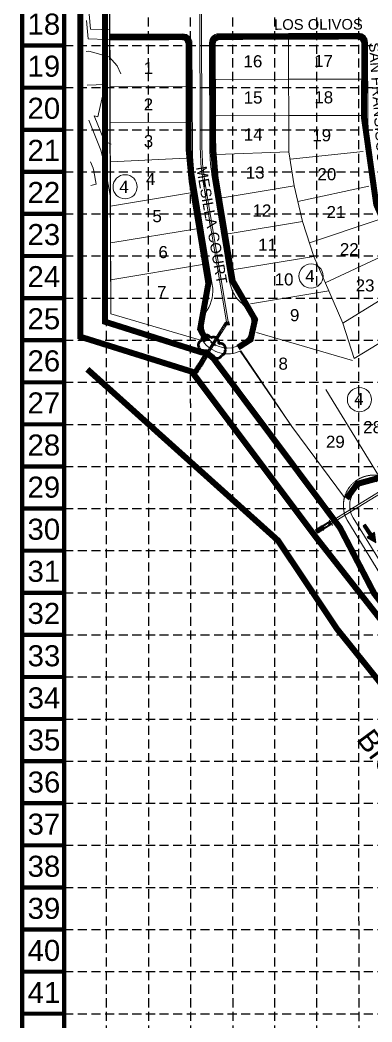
# Model space of a CAD drawing. Extents: x 18544 to 21332, y 16212 to 20668.
# Drawn here: x 18544 to 19126, y 17731 to 19386 of the extents above; entities that cross this region are included whole.
import ezdxf
from ezdxf.enums import TextEntityAlignment as Align

# ---------------------------------------------------------------- set-up
doc = ezdxf.new("R2010")
doc.units = 0
doc.header["$MEASUREMENT"] = 0
for name, pattern in [('ACAD_ISO02W100', [15, 12, -3]), ('DASHDOT', [1, 0.5, -0.25, 0, -0.25]), ('HIDDEN', [0.375, 0.25, -0.125])]:
    doc.linetypes.add(name, pattern=pattern)
doc.layers.get('0').update_dxf_attribs({"lineweight": 0})
for name, color, linetype, lineweight in [('10', 7, 'Continuous', 0), ('11', 7, 'Continuous', 0), ('13', 7, 'Continuous', 0), ('27', 7, 'Continuous', 0), ('33', 7, 'Continuous', 0), ('34', 7, 'Continuous', 0), ('43', 7, 'Continuous', 0), ('44', 7, 'Continuous', 0), ('5', 7, 'Continuous', 0), ('6', 7, 'Continuous', 0), ('62', 7, 'Continuous', 0), ('Erosion Blanket', 84, 'Continuous', 0)]:
    doc.layers.add(name, color=color, linetype=linetype, lineweight=lineweight)
for name, color, linetype in [('ARROWS', 7, 'Continuous'), ('BASE', 7, 'Continuous'), ('Creek', 5, 'Continuous'), ('GRID', 254, 'HIDDEN'), ('Inlet Protection', 5, 'Continuous'), ('LEGEND', 7, 'Continuous'), ('Limits of Disturbance', 1, 'Continuous'), ('RIP RAP ROCK FILTER', 1, 'Continuous'), ('SILT FENCE', 200, 'Continuous')]:
    doc.layers.add(name, color=color, linetype=linetype)
doc.styles.get("Standard").update_dxf_attribs({"font": 'ARIAL.TTF'})

# ---------------------------------------------------------------- blocks, each defined once
blk = doc.blocks.new('MHSD2')
at = {"layer": '43', "linetype": 'Continuous', "lineweight": 0}
blk.add_hatch(color=7, dxfattribs=at).paths.add_polyline_path([(-0.5, 0.5), (0.5, 0.5), (0.5, -0.5), (-0.5, -0.5)], flags=16)
at = {"layer": '43', "color": 7, "linetype": 'Continuous', "lineweight": 0}
for p, q in [((-0.5, 0.5), (0.5, 0.5)), ((-0.5, -0.5), (-0.5, 0.5)), ((0.5, 0.5), (0.5, -0.5)), ((0.5, -0.5), (-0.5, -0.5))]:
    blk.add_line(p, q, dxfattribs=at)
blk.add_lwpolyline([(-0.5, 0.5), (0.5, 0.5), (0.5, -0.5), (-0.5, -0.5), (-0.5, 0.5)], close=True, dxfattribs=at)
at = {"layer": '43', "color": 1, "linetype": 'Continuous', "lineweight": 0}
blk.add_point((0, 0), dxfattribs=at)
blk = doc.blocks.new('A$C6EFF7D63')
at = {"layer": 'LEGEND', "linetype": 'ACAD_ISO02W100'}
h = blk.add_hatch(dxfattribs=at)
h.set_pattern_fill('GRAVEL', color=240, scale=18.859854, style=0)
h.set_pattern_definition([(228.0128, (-1340.7614, -951.0759), (-150.878802, -169.7387151), [2.53733, -251.19606]), (184.9697, (-1342.4588, -952.9619), (226.3182729, 18.85969047), [4.35414, -431.05942]), (132.5104, (-1346.7965, -953.3391), (188.5983692, -207.4585622), [3.07016, -303.94602]), (267.2737, (-1354.1519, -958.05405), (18.8597793, 377.197094), [3.96506, -392.54067]), (292.8337, (-1354.3405, -962.0146), (-94.29945893, 226.3181854), [3.88805, -384.9178]), (357.2737, (-1352.8317, -965.598), (-377.197094, 18.8597793), [3.96506, -392.54067]), (37.6942, (-1348.8711, -965.7866), (-245.17824603, -188.59836327), [5.24359, -519.11465]), (72.2553, (-1344.72195, -962.5804), (132.01918394, 414.9167262), [4.95049, -490.09823]), (121.4296, (-1343.2132, -957.8655), (-150.87899067, 245.1780139), [3.97849, -393.87058]), (175.2364, (-1345.2878, -954.4707), (207.4584165, -18.8596947), [4.54206, -222.56067]), (222.3974, (-1349.8141, -954.0935), (-226.3183917, -207.45824931), [5.87386, -581.51296]), (138.8141, (-1335.4806, -958.2427), (-132.0190365, 113.1590759), [2.00482, -198.47817]), (171.4692, (-1336.9894, -956.9225), (245.17807514, -37.71985803), [3.81416, -377.60278]), (225, (-1340.761, -956.357), (-2e-15, -18.85986), [2.66718, -24.00467]), (203.1986, (-1342.0816, -954.0935), (94.299267, 37.719734), [1.43633, -142.19604]), (291.8014, (-1343.4018, -954.6593), (-18.859853, 56.5795684), [2.03126, -99.53217]), (30.9638, (-1342.6474, -956.5453), (56.579526, 37.7197557), [3.29914, -106.67177]), (161.5651, (-1339.8184, -954.848), (37.719717, -18.859824), [2.3856, -57.2545]), (16.3895, (-1354.3405, -954.6593), (188.5985857, 56.5794258), [3.34197, -330.8555]), (70.3462, (-1351.1343, -953.7163), (-75.4393281, -207.4584389), [2.80372, -277.56817]), (293.1986, (-1339.8184, -951.076), (-37.719734, 94.299267), [2.87264, -140.75973]), (343.6105, (-1338.6868, -953.7163), (-188.5985857, 56.5794258), [3.34197, -330.8555]), (339.444, (-1354.3405, -966.3524), (-94.299307, 37.7196333), [3.22277, -157.9159]), (294.7751, (-1351.3229, -967.484), (-94.2991248, 207.4584632), [2.70032, -267.3317]), (66.8014, (-1339.6298, -969.9358), (37.719734, 94.299267), [2.87264, -140.75973]), (17.354, (-1338.4982, -967.2954), (-245.1781456, -75.439314), [3.1615, -312.98728]), (69.444, (-1348.8711, -969.9358), (-37.7196333, -94.299307), [1.61139, -159.52729]), (101.3099, (-1340.7614, -969.9358), (-18.85981, 75.439432), [0.96166, -95.2051]), (165.9638, (-1340.95, -968.9928), (56.579574, -18.859818), [3.88805, -73.8731]), (186.009, (-1344.722, -968.0498), (188.5985395, 18.85984155), [3.60318, -356.71383]), (303.6901, (-1342.6474, -958.2427), (-18.85988, 37.7197), [2.72, -65.28016]), (353.1572, (-1341.1386, -960.5058), (320.6175132, -37.7198597), [4.7488, -470.13021]), (60.9454, (-1336.4236, -961.0716), (-75.4394182, -132.0189882), [1.94174, -192.23235]), (90, (-1335.48, -959.374), (-18.85985, 18.85985), [1.1316, -17.72826]), (120.2564, (-1345.0992, -967.484), (75.4393213, -132.0190273), [2.62009, -259.38938]), (48.0128, (-1346.4193, -965.2208), (150.878802, 169.7387151), [5.07466, -248.65873]), (0, (-1343.025, -961.449), (18.85985, 18.85985), [4.90356, -13.9563]), (325.3048, (-1338.121, -961.4488), (-188.59843595, 132.0191433), [2.982, -295.21847]), (254.0546, (-1335.6692, -963.1462), (-18.8598523, -75.43942), [2.74603, -134.55578]), (207.646, (-1336.4236, -965.7866), (-358.33715495, -188.5986897), [4.47101, -442.63086]), (175.4261, (-1340.3842, -967.8612), (-245.17811802, 18.85975637), [4.73003, -468.27272])])
h.paths.add_polyline_path([(1, 1), (121, 1), (121, 48), (1, 48)])
at = {"layer": 'LEGEND', "color": 240, "const_width": 2.36}
blk.add_lwpolyline([(1, 1), (121, 1), (121, 48), (1, 48)], close=True, dxfattribs=at)
blk = doc.blocks.new('arrow')
blk.add_lwpolyline([(-67, -25.4), (-59.3, -25.4), (-59.6, -56.1), (-51.9, -56.2), (-51.6, -25.5), (-44, -25.5), (-55.3, -2.4), (-67, -25.4)], close=True)
at = {"color": 254}
for points in [[(-44, -25.5), (-67, -25.4), (-55.3, -2.4), (-67, -25.4)], [(-59.6, -56.1), (-51.9, -56.2), (-59.3, -25.4), (-51.6, -25.5)]]:
    blk.add_solid(points, dxfattribs=at)

msp = doc.modelspace()

# ---------------------------------------------------------------- hatches: boundary and pattern name
at = {"layer": '43', "linetype": 'Continuous', "lineweight": 0}
h = msp.add_hatch(color=7, dxfattribs=at)
h.paths.add_polyline_path([(18846, 18816.7), (18854.7, 18830.6), (18848.7, 18834.4), (18839.9, 18820.5)])
edge = h.paths.add_edge_path(flags=16)
edge.add_ellipse((18846.6, 18824.4), major_axis=(-3.6, -5.8), ratio=0.268519, start_angle=0, end_angle=360)
h = msp.add_hatch(color=7, dxfattribs=at)
h.paths.add_polyline_path([(19046.9, 18545.4), (19059.4, 18553.1), (19056, 18558.5), (19043.5, 18550.8)])
edge = h.paths.add_edge_path(flags=16)
edge.add_ellipse((19050.4, 18551.3), major_axis=(-5.17, -3.22), ratio=0.268519, start_angle=0, end_angle=360)
at = {"layer": 'LEGEND', "linetype": 'ACAD_ISO02W100'}
h = msp.add_hatch(dxfattribs=at)
h.set_pattern_fill('GRAVEL', color=240, scale=2.970427, angle=31.8118, style=0)
h.set_pattern_definition([(259.82458, (18930.36183, 18296.0136), (-6.10154486, -35.24442476), [0.39963, -39.56338]), (216.781484, (18930.29123, 18295.62025), (28.7248805, 21.31383759), [0.685777, -67.891858]), (164.322184, (18929.74198, 18295.20963), (42.46604547, -12.10845168), [0.48355, -47.871498]), (299.085484, (18929.14898, 18293.96791), (-28.79184761, 52.05024281), [0.624497, -61.825156]), (324.645484, (18929.45256, 18293.42216), (-31.41076634, 22.46162779), [0.612368, -60.624554]), (29.085484, (18929.952, 18293.06783), (-52.05024281, -28.79184761), [0.624497, -61.825156]), (69.505984, (18930.49774, 18293.3714), (-17.15689335, -45.597648537), [0.825865, -81.760557]), (104.067084, (18930.78688, 18294.145), (-16.778076366, 66.493517984), [0.779701, -77.190471]), (153.241384, (18930.59737, 18294.90132), (-40.549229734, 20.2884403), [0.626612, -62.034616]), (207.04818, (18930.03786, 18295.18344), (29.33223703, 14.69963324), [0.715374, -35.053306]), (254.209184, (18929.40073, 18294.85813), (-13.066865503, -46.556072076), [0.925134, -91.588292]), (170.62588, (18931.66362, 18295.4928), (-27.0643769, 4.18470143), [0.31576, -31.26031]), (203.280984, (18931.35207, 18295.54424), (35.94650346, 15.3069714), [0.60073, -59.472438]), (256.8118, (18930.8003, 18295.3068), (1.565803, -2.524223), [0.42008, -3.780736]), (235.01038, (18930.43566, 18295.5001), (9.48950264, 12.8774623), [0.226222, -22.395877]), (323.61318, (18930.30594, 18295.3148), (-7.2216314, 6.0068647), [0.319924, -15.676316]), (62.77558, (18930.5635, 18295.125), (4.441052, 9.7458566), [0.519614, -16.800804]), (193.3769, (18930.8012, 18295.587), (6.614246, 0.6073884), [0.375732, -9.017584]), (48.201284, (18928.8419, 18294.40661), (20.54483073, 23.23068152), [0.52636, -52.109742]), (102.157984, (18929.19272, 18294.799), (7.12695892, -34.02965476), [0.441587, -43.716987]), (325.01038, (18930.48804, 18296.0919), (-12.8774623, 9.48950264), [0.45244, -22.169658]), (15.422284, (18930.8587, 18295.83244), (-29.93962571, -8.08538473), [0.52636, -52.109742]), (11.25578, (18929.8127, 18292.8416), (-15.75271566, -2.7805833), [0.507587, -24.871754]), (326.586884, (18930.31051, 18292.94067), (-29.84492963, 19.93745096), [0.4253, -42.104743]), (98.61318, (18932.0791, 18293.5833), (-2.78056654, 15.75271867), [0.45244, -22.169658]), (49.165784, (18932.01133, 18294.03066), (-26.5516913, -30.45231694), [0.497936, -49.295497]), (101.25578, (18930.84222, 18292.81607), (2.7805833, -15.75271566), [0.253793, -25.125547]), (133.12168, (18931.92763, 18293.48937), (-8.7874293, 8.5310917), [0.151462, -14.994802]), (197.77558, (18931.8241, 18293.5999), (9.1384681, 2.1731924), [0.612368, -11.635014]), (217.820784, (18931.24097, 18293.41297), (23.67642014, 18.18224984), [0.5675, -56.18243]), (335.5019, (18930.7044, 18294.8978), (-5.6558309, 3.4826384), [0.4284, -10.281625]), (24.968984, (18931.09425, 18294.72016), (46.04339539, 21.570184745), [0.747936, -74.045508]), (92.75718, (18931.77228, 18295.0359), (0.86373224, -23.93276875), [0.305823, -30.276595]), (121.8118, (18931.7576, 18295.3414), (-4.090025, 0.95842), [0.178226, -2.7922]), (152.068184, (18931.1435, 18293.45738), (21.05750078, -11.4063582), [0.412664, -40.853828]), (79.82458, (18930.77892, 18293.65068), (6.10154486, 35.24442476), [0.79926, -39.16375]), (31.8118, (18930.92, 18294.4374), (0.95842, 4.090025), [0.77231, -2.198116]), (357.116584, (18931.57641, 18294.84448), (-36.20284243, 2.0115569), [0.469666, -46.49691]), (285.86638, (18932.0455, 18294.82086), (3.7389901, -11.6626922), [0.4325, -21.192536]), (239.457784, (18932.16373, 18294.40483), (-32.302170724, -54.99249197), [0.704184, -69.71436]), (207.237884, (18931.80588, 18293.79835), (-34.380685704, -17.83123032), [0.74498, -73.752954])])
h.paths.add_polyline_path([(19035.9, 18538.3), (19047, 18544.8), (19043.1, 18551.2), (19032.4, 18544.3)])

# ---------------------------------------------------------------- linework, layer by layer
at = {"layer": '11', "color": 7, "linetype": 'DASHDOT', "lineweight": 0}
for p, q in [((18884.1, 18884.2), (18843, 18818.6)), ((19056, 18558.5), (19055, 18560.2)), ((19059.4, 18553.1), (19060.4, 18551.4))]:
    msp.add_line(p, q, dxfattribs=at)
at = {"layer": '13', "color": 7, "linetype": 'Continuous', "lineweight": 0}
for centre in [(18717.8, 19110.6), (19025.1, 18963.1), (19105, 18759.1)]:
    msp.add_circle(centre, 20, dxfattribs=at)
at = {"layer": '27', "color": 7, "linetype": 'Continuous', "lineweight": 0}
for p, q in [((18692.7, 19362.6), (18813.2, 19363)), ((18872.2, 19363.3), (19103.2, 19364.1)), ((18828.3, 19348.1), (18828.9, 19174.1)), ((18857.3, 19348.2), (18857.9, 19174.2)), ((19118.3, 19349.1), (19118.8, 19221.7)), ((18833.5, 19119.6), (18861.9, 18948.9)), ((18862.1, 19124.4), (18890.5, 18953.6)), ((19094.8, 18563.6), (19172.2, 18438)), ((19094.8, 18563.6), (19172.2, 18438))]:
    msp.add_line(p, q, dxfattribs=at)
for centre, radius, start, end in [((18813.3, 19348), 15, 0.2061, 90.2061), ((18872.3, 19348.3), 15, 90.2061, 180.2061), ((19103.3, 19349.1), 15, 0.2061, 90.2061), ((19633.3, 19223.6), 514.5, 180.2061, 211.6194), ((19168.4, 19175.3), 339.5, 180.2061, 189.4397), ((19168.4, 19175.3), 310.5, 180.2061, 189.4397), ((18802.7, 18939), 60, 327.2814, 9.4397), ((18949.7, 18963.5), 60, 189.4397, 231.598), ((18887.3, 18884.7), 40.5, 147.2814, 51.598), ((19128.4, 18584.4), 39.5, 82.4025, 211.6194), ((19128.4, 18584.4), 39.5, 82.4025, 211.6194)]:
    msp.add_arc(centre, radius, start, end, dxfattribs=at)
at = {"layer": '33', "color": 7, "linetype": 'Continuous', "lineweight": 0}
for p, q in [((18842, 19174.1), (18840.6, 19559.1)), ((18844.8, 19174.1), (18843.4, 19556.3)), ((18987.8, 19353.2), (18988.4, 19168.5)), ((18868, 19287.7), (18988, 19288.2)), ((18988, 19288.2), (19108, 19288.6)), ((18693.1, 19276.5), (18818.1, 19277)), ((18818.3, 19217), (18693.3, 19216.5)), ((18988.2, 19228.2), (18868.2, 19227.7)), ((19108.2, 19228.6), (18988.2, 19228.2)), ((18868.6, 19163.9), (18988.4, 19168.5)), ((18988.4, 19168.5), (18997.4, 19112)), ((18990.4, 19156.1), (19111.1, 19168.8)), ((18818.9, 19157.9), (18693.5, 19151.7)), ((18885.4, 18887.6), (18846.4, 19121.8)), ((18888.1, 18888.1), (18849.2, 19122.2)), ((18693.8, 19078.6), (18826, 19100.6)), ((18997.4, 19112), (18878.1, 19092.2)), ((19010.7, 19053.4), (18997.4, 19112)), ((19003.3, 19086.2), (19120.3, 19111.7)), ((18888, 19033), (19010.7, 19053.4)), ((19029.5, 18995.7), (19010.7, 19053.4)), ((19022.3, 19017.9), (19135.7, 19056)), ((18694, 19017.8), (18835.9, 19041.4)), ((19048.6, 18952), (19157.1, 19002.4)), ((18845.7, 18982.2), (18694.2, 18957)), ((18897.8, 18973.8), (19029.5, 18995.7)), ((19054.3, 18939), (19029.5, 18995.7)), ((19077.3, 18885.5), (19184.3, 18951.4)), ((18925, 18917.5), (19054.3, 18939)), ((19054.3, 18939), (19077.3, 18885.5)), ((18694.4, 18900.7), (18846.2, 18856.2)), ((19215.8, 18900.3), (19096.5, 18826.9)), ((18850, 18833.3), (18883.7, 18886.9)), ((19077.3, 18885.5), (19096.5, 18826.9)), ((18853.1, 18831.3), (18884.6, 18881.5)), ((18935.1, 18870.2), (19093.5, 18823.6)), ((18993.5, 18714.8), (18908, 18839.2)), ((19136.7, 18633.8), (19049.4, 18775.7)), ((19136.7, 18633.8), (19049.4, 18775.7)), ((19044.3, 18549.6), (19344.8, 18734.6)), ((19046.2, 18546.5), (19346.7, 18731.5)), ((18993.5, 18714.8), (19080.2, 18597.5)), ((18993.5, 18714.8), (19080.2, 18597.5))]:
    msp.add_line(p, q, dxfattribs=at)
for radius in [326.4, 323.6]:
    msp.add_arc((19168.4, 19175.3), radius, 180.2061, 189.4397, dxfattribs=at)
at = {"layer": '34', "color": 7, "linetype": 'HIDDEN', "lineweight": 0}
msp.add_line((19163.2, 18432.5), (19085.9, 18558.1), dxfattribs=at)
msp.add_arc((19128.4, 18584.4), 50, 80.5999, 211.6194, dxfattribs=at)
at = {"layer": '43', "color": 7, "linetype": 'Continuous', "lineweight": 0}
for p, q in [((18848.7, 18834.4), (18839.9, 18820.5)), ((18854.7, 18830.6), (18848.7, 18834.4)), ((18839.9, 18820.5), (18846, 18816.7)), ((18846, 18816.7), (18854.7, 18830.6)), ((19056, 18558.5), (19043.5, 18550.8)), ((19046.9, 18545.4), (19059.4, 18553.1)), ((19059.4, 18553.1), (19056, 18558.5)), ((19043.5, 18550.8), (19046.9, 18545.4))]:
    msp.add_line(p, q, dxfattribs=at)
for centre, major_axis in [((18846.6, 18824.4), (-3.6, -5.8)), ((19050.4, 18551.3), (-5.17, -3.22))]:
    msp.add_ellipse(centre, major_axis=major_axis, ratio=0.268519, start_param=0, end_param=6.283175, dxfattribs=at)
msp.add_solid([(18859.7, 18854.6), (18867.8, 18848.8), (18858.5, 18853), (18866.7, 18847.2)], dxfattribs=at)
at = {"layer": '44', "color": 7, "linetype": 'Continuous', "lineweight": 0}
msp.add_lwpolyline([(19046.9, 18545.4), (19059.4, 18553.1), (19056, 18558.5), (19043.5, 18550.8), (19046.9, 18545.4)], close=True, dxfattribs=at)
at = {"layer": '5', "color": 254, "linetype": 'Continuous', "lineweight": 0}
msp.add_lwpolyline([(18693.1, 19096), (18693.1, 19096), (18683.5, 19148), (18677.7, 19171.1), (18657.8, 19220.5)], dxfattribs=at)
msp.add_lwpolyline([(18693.1, 19096), (18693.1, 19096), (18683.5, 19148), (18677.7, 19171.1), (18657.8, 19220.5)], dxfattribs=at)
at = {"layer": '6', "color": 254, "linetype": 'Continuous', "lineweight": 0}
for p, q in [((18692.7, 19217.8), (18689.8, 19890.9)), ((18692.7, 19217.8), (18689.8, 19890.9)), ((18658.6, 19395.5), (18660.7, 19371)), ((18658.6, 19395.5), (18660.7, 19371)), ((18656.7, 19354.9), (18654.1, 19385.2)), ((18656.7, 19354.9), (18654.1, 19385.2)), ((18660.7, 19371), (18678.5, 19370.5)), ((18660.7, 19371), (18678.5, 19370.5)), ((18678.5, 19370.5), (18692, 19370)), ((18678.5, 19370.5), (18692, 19370)), ((18687.1, 19354.1), (18656.7, 19354.9)), ((18687.1, 19354.1), (18656.7, 19354.9)), ((18702.4, 19353.6), (18687.1, 19354.1)), ((18702.4, 19353.6), (18687.1, 19354.1)), ((18658, 19334.5), (18653.4, 19334.1)), ((18658, 19334.5), (18653.4, 19334.1)), ((18691.4, 19325.3), (18658, 19334.5)), ((18691.4, 19325.3), (18658, 19334.5)), ((18704.7, 19310.3), (18691.4, 19325.3)), ((18704.7, 19310.3), (18691.4, 19325.3)), ((18710.8, 19297.4), (18704.7, 19310.3)), ((18710.8, 19297.4), (18704.7, 19310.3)), ((18654.9, 19278.3), (18685, 19279.6)), ((18654.9, 19278.3), (18685, 19279.6)), ((18685, 19279.6), (18672.5, 19226.1)), ((18685, 19279.6), (18672.5, 19226.1)), ((18672.5, 19226.1), (18666.9, 19227.6)), ((18666.9, 19227.6), (18683.8, 19186.2)), ((18672.5, 19226.1), (18666.9, 19227.6)), ((18666.9, 19227.6), (18683.8, 19186.2)), ((18694.4, 18900.7), (18692.7, 19217.8)), ((18694.4, 18900.5), (18692.7, 19217.8)), ((18683.8, 19186.2), (18694.9, 19180.8)), ((18683.8, 19186.2), (18694.9, 19180.8))]:
    msp.add_line(p, q, dxfattribs=at)
msp.add_lwpolyline([(18661.2, 19112.9), (18670.1, 19114.7), (18666, 19136.6), (18664.8, 19141.5), (18660.5, 19152.1)], dxfattribs=at)
msp.add_lwpolyline([(18661.2, 19112.9), (18670.1, 19114.7), (18666, 19136.6), (18664.8, 19141.5), (18660.5, 19152.1)], dxfattribs=at)
at = {"layer": '62', "color": 7, "linetype": 'Continuous', "lineweight": 0}
msp.add_lwpolyline([(18828, 19599), (18691.9, 19598.5), (18694.4, 18900.7), (18846.2, 18856.2, 0.368427), (18908.9, 18839.6), (18993.5, 18714.8), (19080.2, 18597.5, 0.207464), (19085.9, 18558.1), (19163.2, 18432.5, 0.131495), (19294.7, 18308.2), (19312.3, 18298.7, -0.13927), (19429.7, 18184.2), (19525, 18018.2, 0.230368), (19724.1, 17883), (19747.5, 17621.6)], format="xyb", dxfattribs=at)
at = {"layer": 'BASE', "const_width": 6.95}
for points in [[(21328.7, 16215.2), (21328.7, 20664.9), (18547.6, 20664.9), (18547.6, 16215.2)], [(21259.2, 16284.7), (21259.2, 20595.4), (18617.2, 20595.4), (18617.2, 16284.7)]]:
    msp.add_lwpolyline(points, close=True, dxfattribs=at)
for points in [[(18617.2, 19343.9), (18547.6, 19343.9)], [(18617.2, 19274.4), (18547.6, 19274.4)], [(18617.2, 19204.8), (18547.6, 19204.8)], [(18617.2, 19135.3), (18547.6, 19135.3)], [(18617.2, 19065.8), (18547.6, 19065.8)], [(18617.2, 18996.3), (18547.6, 18996.3)], [(18617.2, 18926.7), (18547.6, 18926.7)], [(18617.2, 18857.2), (18547.6, 18857.2)], [(18617.2, 18787.7), (18547.6, 18787.7)], [(18617.2, 18718.2), (18547.6, 18718.2)], [(18617.2, 18648.6), (18547.6, 18648.6)], [(18617.2, 18579.1), (18547.6, 18579.1)], [(18617.2, 18509.6), (18547.6, 18509.6)], [(18617.2, 18440), (18547.6, 18440)], [(18617.2, 18370.5), (18547.6, 18370.5)], [(18617.2, 18301), (18547.6, 18301)], [(18617.2, 18231.5), (18547.6, 18231.5)], [(18617.2, 18161.9), (18547.6, 18161.9)], [(18617.2, 18092.4), (18547.6, 18092.4)], [(18617.2, 18022.9), (18547.6, 18022.9)], [(18617.2, 17953.3), (18547.6, 17953.3)], [(18617.2, 17883.8), (18547.6, 17883.8)], [(18617.2, 17814.3), (18547.6, 17814.3)], [(18617.2, 17744.8), (18547.6, 17744.8)]]:
    msp.add_lwpolyline(points, dxfattribs=at)
at = {"layer": 'Creek', "color": 5, "linetype": 'Continuous', "lineweight": 0, "const_width": 10, "flags": 128}
msp.add_lwpolyline([(18655.4, 18809.2), (18970.5, 18526.3), (19068.1, 18380.1), (19528.2, 17807.6), (19613.9, 17616.4), (19767.5, 17387.1), (19882.2, 17262.1), (20423.1, 16945.2), (20456.4, 16917.8), (20501.3, 16890.5)], dxfattribs=at)
at = {"layer": 'Erosion Blanket', "linetype": 'Continuous', "lineweight": 0, "const_width": 10, "flags": 128}
for points in [[(18852.4, 18855.8), (18841.8, 18875.7), (18855.4, 18950.9), (18827.8, 19119.8), (18822.7, 19173.6), (18822.7, 19348.2), (18819.2, 19356.5), (18812.4, 19357.9), (18693.1, 19357.3)], [(19083.7, 18595.6), (19101.4, 18619.9), (19141.3, 18630.8), (19311.4, 18735.2), (19316.5, 18743), (19314.2, 18750.9), (19188.5, 18954.1), (19132.8, 19081.4), (19112.6, 19224.4), (19113.1, 19349.2), (19109.3, 19357.2), (19102.2, 19359), (18872.4, 19358.2), (18864.1, 19354.4), (18862.4, 19347.3), (18863.3, 19173.5), (18867.2, 19125.8), (18895.5, 18954.9), (18932.5, 18891.4), (18925.2, 18858.4), (18904.3, 18845)]]:
    msp.add_lwpolyline(points, dxfattribs=at)
at = {"layer": 'GRID', "color": 252, "linetype": 'HIDDEN', "ltscale": 60}
for p, q in [((18687.3, 16562.8), (18687, 20592.8)), ((18757.2, 16562.8), (18756.3, 20592.7)), ((18826.5, 16562.8), (18825.8, 20592.6)), ((18896.4, 16562.8), (18895.3, 20592.5)), ((18965.3, 16562.8), (18965, 20593)), ((19034.4, 16562.8), (19034.6, 20592.9)), ((19104.4, 16562.7), (19104, 20592.6)), ((18617.2, 19343.9), (21259.2, 19343.9)), ((18617.2, 19274.4), (21259.2, 19274.4)), ((18617.2, 19204.8), (21259.2, 19204.8)), ((18617.2, 19135.3), (21259.2, 19135.3)), ((18617.2, 19065.8), (21259.2, 19065.8)), ((18617.2, 18996.3), (21259.2, 18996.3)), ((18617.2, 18926.7), (21259.2, 18926.7)), ((18617.2, 18857.2), (21259.2, 18857.2)), ((18617.2, 18787.7), (21259.2, 18787.7)), ((18617.2, 18718.2), (21259.2, 18718.2)), ((18617.2, 18648.6), (21259.2, 18648.6)), ((18617.2, 18579.1), (21259.2, 18579.1)), ((18617.2, 18509.6), (21259.2, 18509.6)), ((18617.2, 18440), (21259.2, 18440)), ((18617.2, 18370.5), (21259.2, 18370.5)), ((18617.2, 18301), (21259.2, 18301)), ((18617.2, 18231.5), (21259.2, 18231.5)), ((18617.2, 18161.9), (21259.2, 18161.9)), ((18617.2, 18092.4), (21259.2, 18092.4)), ((18617.2, 18022.9), (21259.2, 18022.9)), ((18617.2, 17953.3), (21259.2, 17953.3)), ((18617.2, 17883.8), (21259.2, 17883.8)), ((18617.2, 17814.3), (21259.2, 17814.3)), ((18617.2, 17744.8), (21259.2, 17744.8))]:
    msp.add_line(p, q, dxfattribs=at)
at = {"layer": 'Inlet Protection', "color": 5, "const_width": 4.48}
msp.add_lwpolyline([(18863, 18833.2, 0.520567), (18863, 18833.2, 0.765195), (18877, 18832.1, 0.417879), (18882.9, 18841.8, 0.6649), (18871.8, 18851.1, 0.744833), (18858.7, 18860.7, 0.975642), (18844.7, 18857, 0.520567), (18840.3, 18844.9, 0.520567), (18848.6, 18840.9, 0.540264), (18863, 18833.2)], format="xyb", close=True, dxfattribs=at)
at = {"layer": 'LEGEND', "color": 240, "const_width": 0.371}
msp.add_lwpolyline([(19035.9, 18538.3), (19047, 18544.8), (19043.1, 18551.2), (19032.4, 18544.3)], close=True, dxfattribs=at)
at = {"layer": 'Limits of Disturbance', "linetype": 'HIDDEN', "lineweight": 0, "ltscale": 140, "const_width": 10, "flags": 128}
msp.add_lwpolyline([(20649.4, 17199.3), (20652.1, 17200.2), (20760.2, 17540.8), (21094.7, 17580.1), (21111.1, 17505.7), (21170, 17520.4), (21169.6, 17602.8), (21132.5, 17880.6), (21077.1, 18149.8), (21008, 18392.1), (20979.8, 18497.7), (20950.5, 18552.6), (20728.6, 19075.9), (20683.7, 19228.3), (20609.2, 19883.3), (20558.5, 19931.8), (20355.7, 19933.2), (20136.7, 19946.7), (19893.1, 19945.5), (19375.9, 19948.1), (19375.9, 20019), (18644.1, 20020.4), (18643.9, 18862.9), (18827.9, 18805.3), (19033.8, 18530.9), (19537.8, 17889.6), (19393.6, 17737.7), (19433.1, 17690.4), (19587, 17852.7), (19779.4, 17824.9), (19787.1, 17612.8), (19929.1, 17404.5), (20476.5, 17144.8), (20480.7, 17146.1)], dxfattribs=at)
at = {"layer": 'SILT FENCE', "linetype": 'Continuous', "lineweight": 0, "const_width": 10, "flags": 128}
msp.add_lwpolyline([(18684.4, 19598.5), (18684.6, 18887.7), (18843.7, 18837.3), (18851.5, 18837.3), (18863.4, 18827.5), (19072.7, 18547.7), (19129.7, 18438.2), (19192.4, 18357.3), (19288, 18249.1), (19382.6, 18130.9), (19486.9, 18001.1), (19566.9, 17913)], dxfattribs=at)

# ---------------------------------------------------------------- block references
at = {"layer": '43', "color": 7, "linetype": 'Continuous', "lineweight": 0, "xscale": 4.999999287060873, "yscale": 4.999999287060873, "rotation": 9.43972428265381}
msp.add_blockref('MHSD2', (18887.3, 18884.7), dxfattribs=at)
at = {"layer": 'ARROWS', "linetype": 'Continuous', "lineweight": 0, "ltscale": 5, "xscale": 0.630000000008309, "yscale": 0.630000000003557, "zscale": 0.63, "rotation": 214.9022835831257}
msp.add_blockref('arrow', (19104.4, 18502.1), dxfattribs=at)
at = {"layer": 'RIP RAP ROCK FILTER', "linetype": 'Continuous', "lineweight": 0, "ltscale": 5, "xscale": 0.1575000000002396, "yscale": 0.1574999999993178, "zscale": 0.1575, "rotation": 57.27044315349589}
msp.add_blockref('A$C6EFF7D63', (18835.7, 18800.3), dxfattribs=at)

# ---------------------------------------------------------------- texts
at = {"layer": '10', "color": 7, "linetype": 'Continuous', "lineweight": 0}
for s, height, rotation, p in [('LOS OLIVOS', 17.5, 0.2061, (19037.2, 19387.6)), ('SAN FRANSISCO TRAIL', 17.5, 274.0825, (19147.8, 19212.2)), ('MESILLA COURT', 17.5, 280.1484, (18869.6, 19049)), ('BIG FOSSIL CREEK', 35, 306.4777, (19262.1, 18036.4))]:
    msp.add_text(s, height=height, rotation=rotation, dxfattribs=at).set_placement(p, align=Align.TOP_CENTER)
at = {"layer": '13', "color": 7, "linetype": 'Continuous', "lineweight": 0}
for s, p in [('1', (18756.1, 19306.8)), ('16', (18929, 19317.9)), ('17', (19045.7, 19318.4)), ('15', (18929.2, 19257.9)), ('18', (19046, 19258.4)), ('2', (18756.3, 19246.8)), ('14', (18929.5, 19197)), ('19', (19042.6, 19195.7)), ('3', (18756.5, 19186)), ('4', (18760, 19123.3)), ('13', (18932.7, 19134.1)), ('20', (19051.2, 19131.4)), ('4', (18715.9, 19110.6)), ('12', (18943.9, 19071.6)), ('5', (18770.7, 19062)), ('21', (19066.2, 19069)), ('11', (18953.2, 19015)), ('22', (19088.2, 19007.7)), ('6', (18780.6, 19002.8)), ('10', (18980.5, 18957.7)), ('4', (19023.2, 18963.2)), ('23', (19114.3, 18947.7)), ('7', (18778.4, 18936.7)), ('9', (18998, 18898.5)), ('8', (18979, 18818.5)), ('4', (19104.2, 18760.1)), ('28', (19126.8, 18713.6)), ('29', (19065.2, 18689.5)), ('29', (19065.2, 18689.5))]:
    msp.add_text(s, height=20, dxfattribs=at).set_placement(p, align=Align.MIDDLE)
at = {"layer": 'BASE'}
for s, p in [('18', (18583.5, 19379.3)), ('19', (18583.5, 19309.8)), ('20', (18583.5, 19240.3)), ('21', (18583.5, 19170.8)), ('22', (18583.5, 19101.2)), ('23', (18583.5, 19031.7)), ('24', (18583.5, 18962.2)), ('25', (18583.5, 18892.7)), ('26', (18583.5, 18823.1)), ('27', (18583.5, 18753.6)), ('28', (18583.5, 18684.1)), ('29', (18583.5, 18614.5)), ('30', (18583.5, 18545)), ('31', (18583.5, 18475.5)), ('32', (18583.5, 18406)), ('33', (18583.7, 18336)), ('34', (18583.7, 18266.4)), ('35', (18583.7, 18196.9)), ('36', (18583.7, 18127.4)), ('37', (18583.7, 18057.9)), ('38', (18583.7, 17988.3)), ('39', (18583.7, 17918.8)), ('40', (18583.7, 17849.3)), ('41', (18583.7, 17779.7))]:
    msp.add_text(s, height=34.76, dxfattribs=at).set_placement(p, align=Align.MIDDLE_CENTER)

doc.saveas('drawing.dxf')
